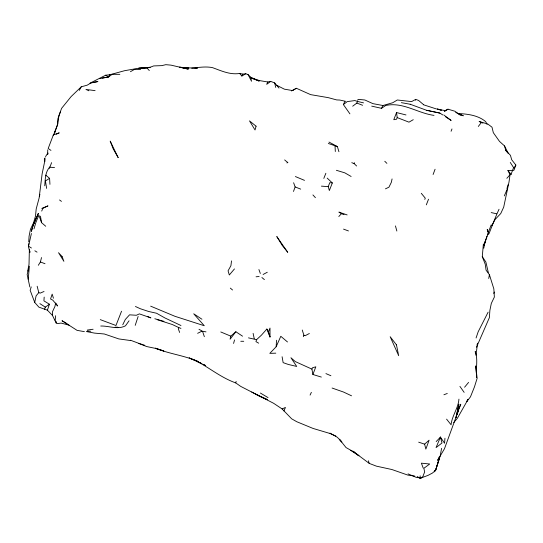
<?xml version="1.0" encoding="UTF-8"?>
<svg xmlns="http://www.w3.org/2000/svg" width="543" height="543" viewBox="0 0 543 543"><rect width="100%" height="100%" fill="white"/><g stroke="black" fill="none" stroke-linecap="round" stroke-linejoin="round"><path stroke-width="0.81" d="M270 337.02L270 328.033L268.486 331.827L270 337.02L266.864 329.044L261.448 335.133L256.574 339.68L255.929 341.615L258.665 343.156M440.617 454.6L435.574 470.401L432.391 473.082L428.06 475.363L420.18 478.329L420.133 475.824M69.036 325.142L61.067 323.092L57.687 323.587L56.167 323.017L52.481 315.429L52.495 311.696L54.924 306.49L55.651 302.994L57.619 305.987L52.8 300.15L50.553 298.983L52.169 294.123L53.445 298.236M47.73 149.827L47.641 154.565L48.042 153.078M275.803 353.16L269.81 353.371L276.17 346.746L276.489 340.251M476.496 347.242L489.372 317.655L489.888 310.365L491.313 303.415L494.361 297.062L493.845 288.876L489.413 274.704L486.073 270.156L485.225 264.217L482.286 256.642L483.385 243.956M28.731 241.913L29.078 236.205L30.462 229.241L33.523 222.895L35.485 216.148L36.198 208.933L39.137 197.964L42.144 173.74L45.069 159.622L44.716 158.732L44.336 159.852L44.886 161.346M44.18 297.109L43.922 300.87L49.433 304.216L47.397 310.182L52.481 315.429M444.961 438.228L444.554 443.258L440.441 437.101L436.185 441.574M28.25 279.163L29.39 266.192L27.15 274.493L29.838 286.976M475.987 355.231L477.555 343.176L477.087 344.757M56.255 134.243L59.214 132.838L53.363 134.895L53.295 135.648L57.836 123.885L58.915 115.673L61.597 108.362L71.133 96.566L81.267 86.812L87.206 85.163L91.4 82.685L97.937 81.559L89.995 83.167L105.627 75.219L109.754 74.771L124.714 70.671L138.852 68.208L150.201 67.257L153.689 65.92L161.841 65.628L165.812 64.671L170.997 65.14L188.285 69.137L179.774 67.203M55.182 320.39L55.63 315.727M54.531 167.549L49.569 167.196L49.447 168.187L51.619 162.635M231.515 260.891L230.918 265.69L228.06 270.821L229.316 274.975L234.467 268.928M44.736 185.801C45.327 179.326 45.035 172.572 49.569 167.196M510.264 162.466L513.597 167.624L512.524 170.353L507.936 170.495L510.04 174.717L509.015 181.966L503.7 207.148L500.755 213.535L495.128 219.426L491.727 225.807M488.714 278.505L489.413 274.704M458.944 399.139C458.278 408.322 451.925 415.809 451.077 424.782L446.584 419.135M27.693 271.106L29.023 264.305L29.37 249.271M440.556 453.744L441.615 448.321M483.759 248.226L485.082 241.689L488.442 232.642L487.241 229.356L487.641 231.759M28.521 245.409L28.888 243.658M47.397 310.182L38.913 307.162L34.718 302.444L36.116 295.847L38.791 292.616L37.155 286.242M29.743 250.9L29.933 252.319L28.412 246.712L31.399 233.51M392.073 178.932L391.32 182.38L388.917 187.206L385.442 188.842M235.879 331.746L230.795 336.137L230.083 339.219L235.879 331.746L242.545 336.185M39.34 196.702L39.904 194.326M38.322 265.276L40.406 261.97L41.519 257.558M499.031 209.259C495.331 217.268 492.223 225.569 488.944 233.836L487.614 234.678M32.729 226.214L31.379 231.386L33.367 224.646L38.37 213.351L32.729 226.214L36.096 218.184M233.585 343.447L234.535 339.918M335.873 436.015L329.988 433.49L313.087 428.447L296.817 421.748L291.672 418.829L282.122 408.94L273.584 403.273L240.725 386.399L235.737 382.91L236.144 381.41M34.005 228.834L35.743 222.861L38.852 215.116L41.58 222.684L45.734 226.261M506.931 188.577L508.105 184.668M435.574 470.401L439.185 458.767L435.574 470.401L434.291 471.826L434.841 470.401M484.098 245.463L486.996 236.246M493.838 293.505L494.293 292.039M138.139 316.46L135.214 325.359M31.222 286.921L30.143 290.288L34.718 302.444M484.017 244.893L485.082 241.689M44.553 309.415L45.32 307.141L49.433 304.216M157.198 319.678L172.314 324.517L178.783 327.585L178.342 328.888L179.638 332.452M415.409 100.272L415.707 99.369L418.585 100.441L423.336 104.46M482.897 123.112L479.102 121.483L487.784 124.014L492.006 127.205L493.329 132.696L499.506 141.404L504.515 145.918L505.784 150.425L510.44 155.339L511.676 159.703L515.85 165.052L513.997 170.115L512.592 170.733M476.068 337.99L478.173 331.78L488.116 312.171M506.843 178.321L510.04 174.717L511.078 174.391L512.524 170.353M293.491 191.455L295.127 186.921L293.614 182.747M54.51 133.103L57.287 125.501L57.863 118.795L60.449 111.783M54.748 132.485L55.447 130.619M433.097 174.507L435.079 169.24M312.89 374.494L315.822 366.803L312.442 367.808L311.926 369.118L312.89 374.494L321.334 377.073M491.232 224.836L487.906 233.354M396.546 112.557L393.784 119.711L396.546 119.229L397.191 117.593L396.546 112.557L405.988 114.946M44.336 159.852L45.164 157.762M41.716 211.071L42.802 208.315L47.981 205.872L41.872 208.424L42.802 208.315M287.009 163.022L287.322 162.235L284.647 159.92M352.685 106.211L356.846 103.061L357.491 101.419L363.532 102.878M328.23 186.649L329.798 182.658L332.336 182.95L329.35 190.532L328.23 186.649L321.388 186.134M356.622 166.009L354.09 163.545L354.416 162.71M303.333 336.68L303.904 335.235L302.254 330.029M451.07 131.257L451.98 128.956M424.789 199.41L425.278 198.175L421.293 193.308M426.309 204.86L428.542 199.22M323.811 178.409L325.868 173.271M456.337 415.762L460.783 404.264L457.966 410.508M283.948 410.97L285.442 407.42L282.122 408.94M53.363 134.895L48.171 148.511L50.961 150.377M121.544 311.227L115.958 325.508L100.279 319.637M504.318 195.894L507.142 189.364M276.17 346.746L280.792 336.28L287.498 341.968M456.296 415.456L458.333 410.834L444.466 448.749L437.631 460.355L439.368 456.677M349.916 113.854L343.393 104.582L344.696 101.772M191.706 68.147C198.541 67.495 205.437 66.28 212.361 67.59C221.198 70.753 229.933 75.002 239.653 73.454L241.866 76.04L242.775 74.126L245.796 73.753L248.056 74.601L250.703 77.194L259.201 81.097L251.877 78.287M310.067 395.114L311.37 392.345M122.752 324.775L125.304 319.488L129.553 314.831L136.354 315.273L139.361 313.874L150.906 317.886L147.893 316.65M270.713 81.416L267.808 81.986L266.674 84.341L270.713 81.416L274.656 82.889L278.993 88.081M371.704 106.129L381.512 108.328L382.924 105.512L392.725 102.749L397.32 99.987L411.614 101.602L415.707 99.369M468.086 399.343L457.403 418.219L453.738 422.59M79.278 90.389L81.267 86.812M99.545 78.654L108.505 76.95L109.754 74.771M467.808 399.696L466.681 401.657L470.455 396.865L474.453 386.908L477.134 378.308L475.736 365.928L476.245 372.512M515.85 165.052L514.099 167.977L513.597 167.624M45.537 156.635L47.723 153.187M447.995 109.177L445.09 110.589L444.493 111.444L447.995 109.177L454.986 111.267L460.552 115.374M129.044 320.811L125.494 325.8C117.783 329.981 108.953 325.752 100.727 326.024M478.308 126.451L481.566 122.277M464.591 387.227L468.589 382.394M338.812 216.521L341.445 213.691L344.079 214.668M424.612 444.16L429.099 440.19L425.855 449.115L424.612 444.16L418.673 442.165M343.393 104.582L347.215 101.622L354.857 100.57L357.491 101.419M102.437 78.056L108.505 76.95L112.204 74.33L119.84 74.323M381.512 108.328L385.7 105.478C402.974 101.724 417.553 113.175 434.006 115.381M291.428 90.966L296.397 88.278L310.61 94.631L328.257 97.645L336.68 99.926L339.789 100.048L345.796 101.371M45.755 175.172L49.589 178.328L45.429 180.928L46.644 188.407M357.369 100.163L358.618 99.396L364.882 99.993L372.912 103.645L382.924 105.512M417.167 476.53L420.126 478.308L422.766 476.802L424.646 471.948L423.879 468.297L429.696 464.007L421.388 463.172L423.201 468.046M241.866 76.04L245.796 73.753M276.774 85.305L284.349 89.161L292.473 90.545L296.397 88.278M413.264 119.691L408.974 122.161L397.191 117.593M130.435 71.703L134.657 69.287L140.623 69.545M263.097 274.48L267.285 272.253M309.347 333.511L305.159 335.703L303.904 335.235M197.625 333.321L201.881 331.182L202.593 331.447L204.351 336.694M420.18 478.329L421.558 477.711M44.037 291.489L40.175 293.132L38.791 292.616M443.909 394.761L447.283 393.465M150.201 67.257L146.97 67.95L138.852 68.208L146.97 67.95L149.291 70.549M117.573 327.157L115.197 327.565L118.32 327.47L115.32 327.13M87.348 330.056L93.118 329.241M256.058 276.801L259.126 276.482M195.059 68.337L197.428 68.187L181.423 67.576M292.473 90.545L292.949 90.525M240.78 341.282L243.732 341.289M87.233 331.026L90.769 331.237M183.059 67.719L188.781 68.214L179.814 67.128M95.106 90.64L85.964 89.425L88.862 90.776M414.771 476.062L407.915 475.118L391.903 469.525L376.408 466.152L369.24 463.396L352.93 451.192L358.943 455.781L350.73 450.364M420.139 477.908L416.148 477.345L408.065 473.876M130.198 340.495L118.829 338.927L104.324 333.993L94.448 333.097L86.344 331.542M248.47 337.861L256.574 339.68M267.808 81.986L259.554 80.595L251.904 78.24M84.369 331.637L77.072 330.361L62.004 320.709L66.986 323.662M437.135 109.191L445.09 110.589M401.386 102.661L410.365 104.276M202.661 331.237L206.007 331.875M439.918 113.107L426.873 110.344L439.918 113.107L442.721 114.933M239.653 73.454L242.775 74.126M491.191 212.584L496.567 213.772M439.26 109.679L441.384 110.161L437.149 108.776M154.816 318.748L163.959 321.361M328.325 143.474L337.379 146.569L338.934 151.728M336.395 170.292L344.825 172.85L351.131 176.482M436.368 108.946L423.33 104.718M426.689 110.331L410.189 104.242M139.483 343.563L144.798 345.321M347.14 214.926L338.9 212.089L341.445 213.691M332.099 388.035L343.563 392.06L351.545 395.813M351.755 162.676L354.09 163.545M287.322 162.235L287.919 162.452M343.536 229.112L348.457 230.945M130.476 340.223L138.723 343.312M178.783 327.585L180.955 328.406M40.406 261.97L45.008 263.715M356.846 103.061L362.588 105.274M138.513 343.38L146.725 346.563L155.434 348.375L163.85 350.988L155.366 348.172C169.016 353.832 183.805 355.394 197.421 361.21L189.134 357.898L201.399 363.498M295.127 186.921L300.686 189.127M311.926 369.118L295.283 361.577L290.933 357.735L296.729 366.45L288.265 364.441L283.141 362.649L282.095 356.737M220.77 331.963L230.795 336.137M295.399 176.556L304.501 180.371M325.922 373.598L330.904 375.736M150.649 306.157L174.941 316.304L204.27 325.732L193.729 313.8L201.948 319.23M455.747 112.476L463.308 115.788L457.783 113.494C467.455 113.976 478.003 115.164 485.666 121.618L487.091 124.388M180.968 325.522L165.024 318.008L156.52 313.23L148.687 311.499L140.365 308.743L135.438 306.49M235.737 382.91C221.564 377.867 209.978 368.31 197.055 361.299L202.037 363.79M255.502 394.014L267.611 399.729L259.52 396.234L251.687 392.005M354.43 452.265L346.034 447.568L339.361 439.199L341.839 441.995L337.346 437.285L329.961 433.11M203.496 364.536L205.6 365.568L203.462 364.502M328.99 142.062L337.379 146.569M198.989 329.268L201.955 330.972M260.375 393.044L268.032 397.605M105.627 75.219L108.505 76.95M28.575 246.237L31.433 248.015M34.854 250.785L37.053 252.156M39.897 303.646L45.32 307.141M445.525 116.765L451.131 120.431L443.767 114.953M59.533 199.967L61.447 201.385M261.902 277.521L264.407 279.611M230.334 288.109L232.533 289.996M327.185 178.118L332.336 182.95M384.783 161.278L386.901 163.362M312.911 194.93L315.422 197.666M505.784 150.425L508.336 153.526L504.515 145.918M507.936 170.495L511.078 174.391M459.928 386.399L464.15 392.365M482.286 256.642L485.876 262.045L488.306 272.471M266.864 329.044L268.486 331.827M248.056 74.601L251.518 81.26L250.703 77.194M258.909 269.538L260.321 273.448M368.364 460.776L369.24 463.396M395.453 225.915L396.852 231.033M274.656 82.889L275.722 87.437M253.106 333.375L254.267 338.818M40.453 216.168L41.58 222.684M475.566 353.764L475.213 351.47C478.363 359.69 475.498 368.819 476.659 377.48L476.496 375.81M49.589 178.328L49.949 184.349M334.997 145.504L335.323 151.524M56.167 321.422L56.167 323.017M458.849 404.236L456.066 417.472L458.849 404.236M256.072 126.2L255.034 129.967L249.481 120.851L256.072 126.2M440.441 437.101L436.056 447.602L441.988 443.007L440.441 437.101M62.085 256.527L58.522 252.692L63.891 261.326L62.085 256.527M287.702 252.217L282.401 245.674L276.781 236.538L287.702 252.217M396.451 344.832L390.179 336.728L398.677 355.679L396.451 344.832M118.143 157.572L113.182 148.843L110.195 141.105L118.143 157.572"/></g></svg>
